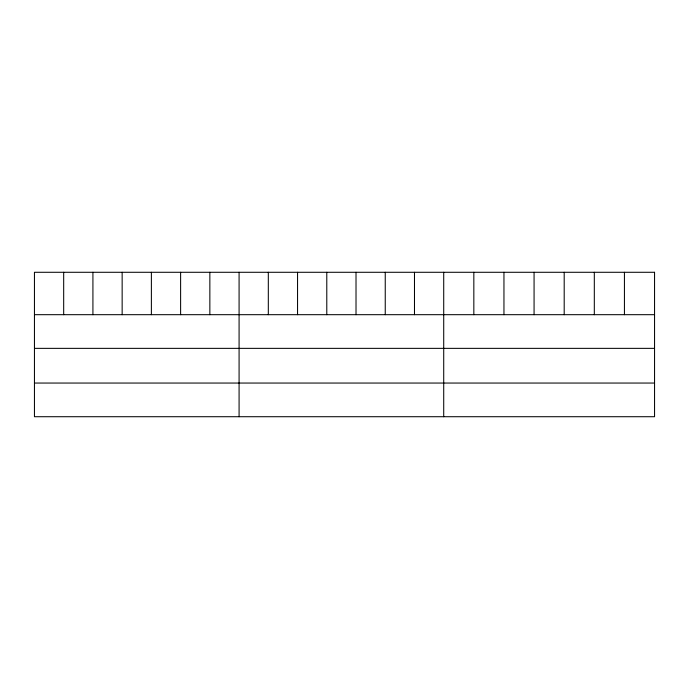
<?xml version="1.0" encoding="UTF-8"?>
<svg xmlns="http://www.w3.org/2000/svg" width="689" height="689" viewBox="0 0 689 689"><rect width="100%" height="100%" fill="white"/><g stroke="black" fill="none" stroke-linecap="round" stroke-linejoin="round"><path stroke-width="1.03" d="M34.45 314.684L654.55 314.684M34.45 348.358L654.55 348.358M34.45 383.05L654.55 383.05M624.432 272.284L624.432 314.684M594.314 272.284L594.314 314.684M564.196 272.284L564.196 314.684M534.07 272.284L534.07 314.684M503.952 272.284L503.952 314.684M473.834 272.284L473.834 314.684M443.716 272.284L443.716 416.716M414.485 272.284L414.485 314.684M385.246 272.284L385.246 314.684M356.015 272.284L356.015 314.684M326.784 272.284L326.784 314.684M297.553 272.284L297.553 314.684M268.314 272.284L268.314 314.684M239.083 272.284L239.083 416.716M209.852 272.284L209.852 314.684M180.613 272.284L180.613 314.684M151.382 272.284L151.382 314.684M122.151 272.284L122.151 314.684M92.92 272.284L92.92 314.684M63.681 272.284L63.681 314.684M654.55 272.284L34.45 272.284L34.45 416.716L654.55 416.716L654.55 272.284"/></g></svg>
